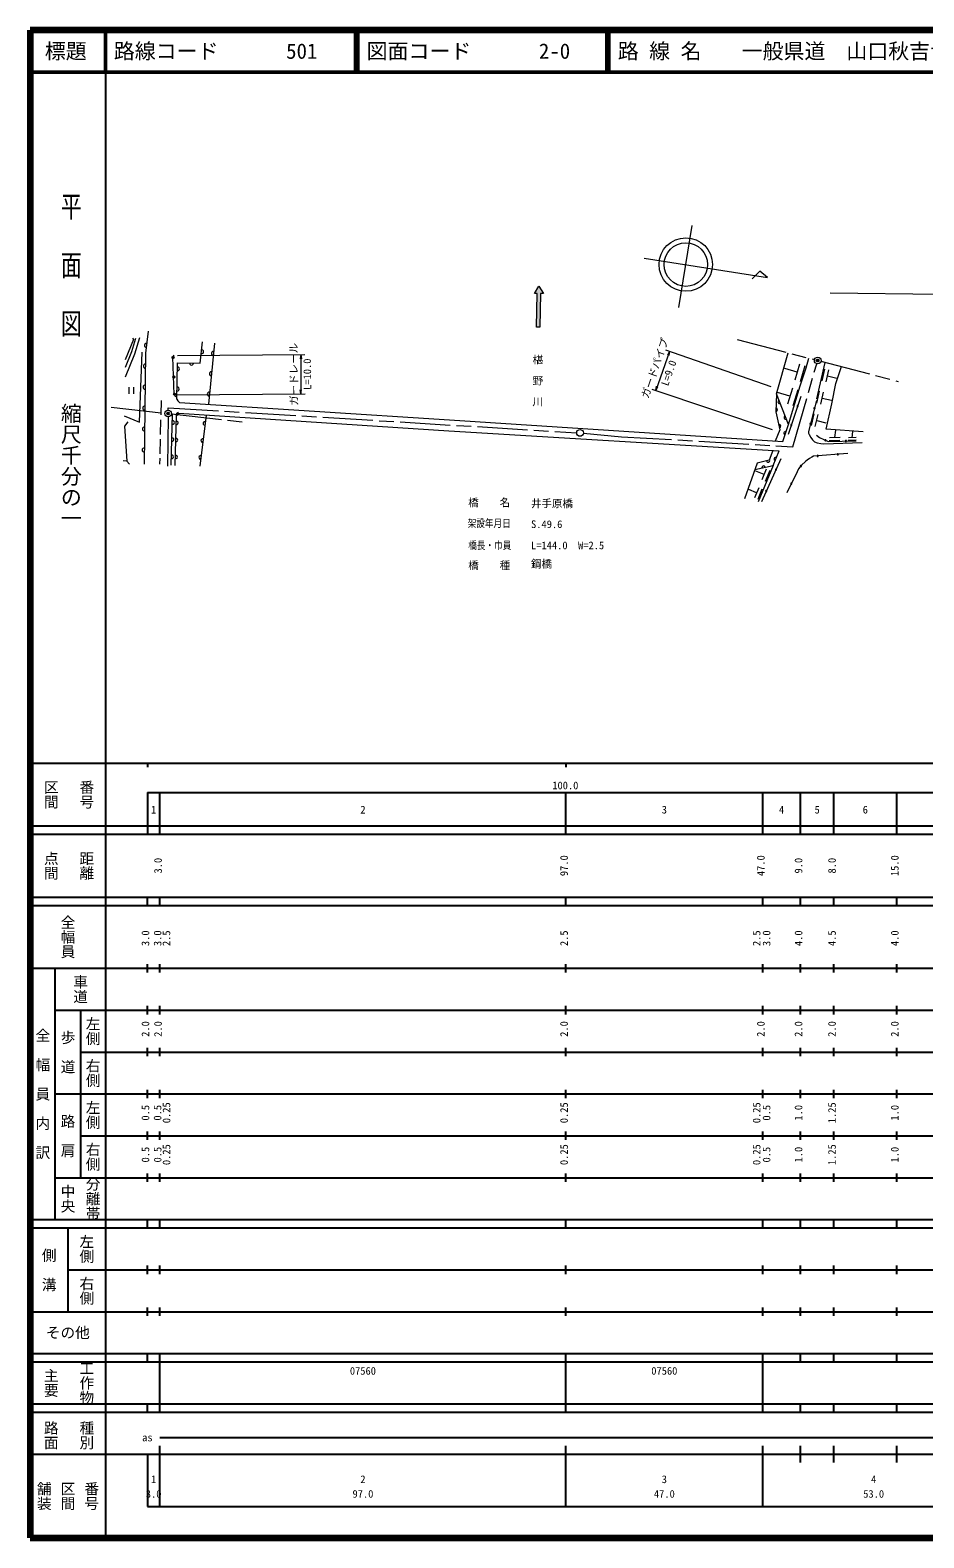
# Model space of a CAD drawing. Units: millimetres, scale not verified. Extents: x 40000 to 680000, y 20000 to 380000.
# Drawn here: x 40000 to 253488, y 20000 to 380000 of the extents above; entities that cross this region are included whole.
import ezdxf
from ezdxf.enums import TextEntityAlignment as Align

# ---------------------------------------------------------------- set-up
doc = ezdxf.new("R2010")
doc.units = ezdxf.units.MM
doc.header["$LTSCALE"] = 1000
doc.header["$PDMODE"] = 32
doc.header["$PDSIZE"] = 500
doc.linetypes.add('CHAIN', pattern=[18.5, 12, -1.5, 3.5, -1.5])
for name, color, linetype, lineweight in [('M-BGD', 7, 'Continuous', 13), ('M-BMK', 2, 'CHAIN', 13), ('M-BMK-SRVR', 3, 'Continuous', 13), ('M-STR-HTXT', 7, 'Continuous', 13), ('M-STR-STR1', 1, 'Continuous', 13), ('M-TTL', 2, 'Continuous', 140), ('M-TTL-BAND', 7, 'Continuous', 25), ('M-TTL-LINE', 7, 'Continuous', 50)]:
    doc.layers.add(name, color=color, linetype=linetype, lineweight=lineweight)
for name, color, linetype in [('M-BGD-HTXT', 7, 'Continuous'), ('M-OTRS', 6, 'Continuous'), ('M-TTL-TXT', 7, 'Continuous')]:
    doc.layers.add(name, color=color, linetype=linetype)
doc.styles.add('@ＭＳ ゴシック', font='')
doc.styles.add('ＭＳ ゴシック', font='')
doc.styles.get('@ＭＳ ゴシック').set_extended_font_data('@MS Gothic')
doc.styles.get('ＭＳ ゴシック').set_extended_font_data('MS Gothic')

# ---------------------------------------------------------------- blocks, each defined once
blk = doc.blocks.new('ﾌﾟﾛｯﾄﾏｰｸ-C5')
at = {"color": 7, "linetype": 'Continuous', "lineweight": 13}
for p, q in [((-9.98, 0.67), (-0.67, 9.98)), ((-9.97, -0.74), (0.74, 9.97)), ((-9.8, -1.98), (1.98, 9.8)), ((-9.72, 2.34), (-2.34, 9.72)), ((-9.51, -3.1), (3.1, 9.51)), ((-9.11, -4.12), (4.12, 9.11)), ((-8.88, 4.6), (-4.6, 8.88)), ((-8.63, -5.05), (5.05, 8.63)), ((-8.07, -5.91), (5.91, 8.07)), ((-7.44, -6.69), (6.69, 7.44)), ((-6.73, -7.4), (7.4, 6.73)), ((-5.96, -8.03), (8.03, 5.96)), ((-5.11, -8.6), (8.6, 5.11)), ((-4.18, -9.09), (9.09, 4.18)), ((-3.16, -9.49), (9.49, 3.16)), ((-2.05, -9.79), (9.79, 2.05)), ((-0.82, -9.97), (9.97, 0.82)), ((0.58, -9.98), (9.98, -0.58)), ((2.23, -9.75), (9.75, -2.23)), ((4.42, -8.97), (8.97, -4.42))]:
    blk.add_line(p, q, dxfattribs=at)
blk.add_circle((0, 0), 10, dxfattribs=at)
at = {"color": 7}
blk.add_point((0, 0), dxfattribs=at)

msp = doc.modelspace()

# ---------------------------------------------------------------- hatches: boundary and pattern name
at = {"layer": 'M-BGD'}
msp.add_hatch(color=256, dxfattribs=at).paths.add_polyline_path([(160509, 317135), (161483, 318895), (162602, 317107), (161931, 317112), (161738, 309099), (160942, 309110), (161140, 317123)])

# ---------------------------------------------------------------- linework, layer by layer
for p, q in [((231142, 317308), (257456, 316968)), ((64686, 306172), (62688, 301282)), ((64282, 303259), (65218, 306449)), ((64452, 306449), (64686, 306172)), ((66132, 306512), (64963, 302622)), ((68183, 308156), (67588, 302841)), ((160942, 309114), (160946, 309110)), ((64963, 302622), (62730, 297115)), ((62751, 299560), (64282, 303259)), ((66132, 286372), (66791, 303111)), ((67588, 302841), (67200, 276333)), ((74312, 302410), (73986, 301886)), ((80630, 300486), (81188, 305591)), ((84033, 305255), (82577, 290679)), ((218252, 293159), (221071, 302962)), ((73986, 301886), (74319, 293020)), ((75040, 291915), (75201, 300571)), ((75201, 300571), (80630, 300486)), ((223231, 298319), (220246, 299225)), ((223814, 300240), (222647, 296398)), ((225093, 299851), (223926, 296010)), ((223975, 295044), (225389, 299360)), ((225389, 299360), (225980, 301690)), ((227901, 291984), (229936, 300665)), ((229171, 296237), (229841, 299086)), ((230120, 296013), (230791, 298862)), ((232489, 295590), (233785, 299668)), ((230456, 297438), (232675, 296915)), ((231483, 290743), (232489, 295590)), ((63544, 294748), (63544, 293148)), ((64744, 293148), (64744, 294748)), ((74319, 293020), (74787, 292439)), ((218252, 293159), (218103, 288855)), ((221164, 285878), (218252, 293159)), ((221495, 292589), (218519, 293492)), ((222076, 294504), (220913, 290674)), ((224104, 292560), (221074, 283438)), ((221164, 285878), (223975, 295044)), ((223351, 294117), (222188, 290287)), ((227910, 290951), (228578, 293789)), ((228856, 290728), (229524, 293566)), ((229190, 292147), (231402, 291627)), ((71285, 291558), (71205, 288132)), ((73688, 276111), (74015, 288351)), ((74613, 276049), (74944, 288245)), ((82050, 288107), (80558, 275921)), ((218103, 288855), (219123, 284581)), ((227829, 291534), (225916, 284164)), ((226618, 285584), (227284, 288412)), ((227561, 285362), (228227, 288190)), ((230191, 284765), (231483, 290743)), ((62475, 287946), (66132, 286372)), ((63305, 286479), (62539, 285459)), ((62539, 285459), (63071, 277060)), ((71176, 286920), (71094, 283454)), ((219123, 284581), (217991, 281885)), ((219792, 281767), (221164, 285878)), ((227894, 286776), (230098, 286257)), ((238958, 284055), (230191, 284765)), ((232211, 282709), (232436, 284456)), ((71068, 282344), (70985, 278827)), ((225916, 284164), (225968, 283790)), ((225968, 283790), (226067, 283436)), ((226067, 283436), (226464, 282713)), ((226464, 282713), (226847, 282188)), ((226847, 282188), (227343, 281735)), ((227343, 281735), (228023, 281479)), ((227874, 283285), (228533, 282711)), ((228023, 281479), (228860, 281309)), ((228533, 282711), (230596, 281754)), ((228860, 281309), (229611, 281238)), ((229611, 281238), (238725, 281565)), ((230596, 281754), (237336, 281967)), ((233390, 281986), (230839, 281935)), ((233487, 282735), (230935, 282684)), ((237279, 282075), (235399, 282038)), ((237337, 282699), (235457, 282663)), ((236397, 282681), (236533, 284156)), ((70961, 277786), (70927, 276361)), ((216553, 277344), (213676, 276574)), ((219340, 277666), (214684, 267397)), ((217427, 279609), (216553, 277344)), ((217473, 276023), (218941, 279516)), ((225607, 277317), (225245, 277002)), ((226136, 277689), (225607, 277317)), ((226748, 278048), (226136, 277689)), ((227157, 278255), (226748, 278048)), ((235343, 278914), (227157, 278255)), ((63071, 277060), (62242, 277145)), ((63071, 277060), (63751, 276359)), ((213676, 276574), (210647, 268122)), ((213149, 275103), (217473, 276023)), ((215303, 273898), (213351, 274719)), ((217473, 276023), (213916, 267403)), ((215844, 275185), (214761, 272611)), ((216681, 274832), (215597, 272259)), ((223237, 274575), (220780, 269539)), ((223577, 275275), (223237, 274575)), ((224258, 276097), (223577, 275275)), ((225245, 277002), (224258, 276097)), ((213519, 269512), (211684, 270285)), ((214028, 270722), (213009, 268302)), ((214814, 270391), (213795, 267971))]:
    msp.add_line(p, q, dxfattribs=at)
msp.add_lwpolyline([(161140, 317123), (160509, 317135), (161483, 318895), (162602, 317107), (161931, 317112), (161738, 309099), (160942, 309110)], close=True, dxfattribs=at)
for centre, radius, start, end in [((67802, 304748), 500, 83.6095, 263.6095), ((80946, 303200), 481, 261.48758, 86.03289), ((83779, 302827), 488, 82.93849, 265.65508), ((67543, 299760), 500, 89.16136, 269.16136), ((75193, 299122), 481, 266.66024, 91.20556), ((78557, 300500), 481, 176.82983, 1.37515), ((67470, 294761), 500, 89.16136, 269.16136), ((83293, 297968), 488, 82.93849, 265.65508), ((75104, 294317), 481, 266.66024, 91.20556), ((82808, 293109), 488, 82.93849, 265.65508), ((67396, 289761), 500, 89.16136, 269.16136), ((218120, 289349), 400, 268.00849, 88.00849), ((219028, 291221), 400, 111.79913, 291.79913), ((223346, 290279), 150, 0, 180), ((223346, 290279), 150, 180, 0), ((227351, 289692), 150, 0, 180), ((227351, 289692), 150, 180, 0), ((67323, 284762), 500, 89.16136, 269.16136), ((74044, 286308), 417, 256.91767, 100.02157), ((74973, 286210), 415, 256.69786, 100.19735), ((81719, 286086), 418, 71.62135, 274.42254), ((218917, 285445), 400, 283.43103, 103.43103), ((220513, 287507), 400, 111.79913, 291.79913), ((221831, 285719), 150, 0, 180), ((221831, 285719), 150, 180, 0), ((226394, 286006), 150, 0, 180), ((226394, 286006), 150, 180, 0), ((73935, 282228), 417, 256.91767, 100.02157), ((74863, 282145), 415, 256.69786, 100.19735), ((81222, 282024), 418, 71.62135, 274.42254), ((220453, 283747), 400, 71.54398, 251.54398), ((229983, 282038), 150, 0, 180), ((229983, 282038), 150, 180, 0), ((234864, 281889), 150, 0, 180), ((234864, 281889), 150, 180, 0), ((67250, 279762), 500, 89.16136, 269.16136), ((73826, 278149), 417, 256.91767, 100.02157), ((74753, 278079), 415, 256.69786, 100.19735), ((80725, 277962), 418, 71.62135, 274.42254), ((216282, 277237), 387, 190.05036, 35.2662), ((218125, 277575), 400, 67.20906, 247.20906), ((228130, 278334), 150, 0, 180), ((228130, 278334), 150, 180, 0), ((232939, 278721), 150, 0, 180), ((232939, 278721), 150, 180, 0), ((215208, 275541), 400, 12.01007, 192.01007), ((218176, 275099), 150, 0, 180), ((218176, 275099), 150, 180, 0), ((224122, 275933), 150, 0, 180), ((224122, 275933), 150, 180, 0), ((215848, 269964), 150, 0, 180), ((221838, 271707), 150, 0, 180), ((221838, 271707), 150, 180, 0), ((215848, 269964), 150, 180, 0)]:
    msp.add_arc(centre, radius, start, end, dxfattribs=at)
at = {"layer": 'M-BMK'}
for p, q in [((208870, 306124), (227354, 301334)), ((222228, 280535), (227908, 300364)), ((228903, 300933), (247387, 296143)), ((59359, 290011), (72158, 288561)), ((72975, 289271), (72990, 289828)), ((72990, 289828), (170554, 283877)), ((73748, 288381), (91558, 286363)), ((72945, 287671), (72824, 275911)), ((172150, 283756), (181227, 282931)), ((181227, 282931), (222228, 280535))]:
    msp.add_line(p, q, dxfattribs=at)
at = {"layer": 'M-BMK-SRVR'}
for p, q in [((194950, 313742), (198147, 333380)), ((186678, 325580), (216165, 320960)), ((214277, 322461), (212496, 320658)), ((216165, 320960), (214277, 322461))]:
    msp.add_line(p, q, dxfattribs=at)
for centre, radius in [((196619, 324027), 6388), ((196628, 324030), 5211), ((228129, 301133), 800), ((72953, 288471), 800), ((171353, 283828), 800)]:
    msp.add_circle(centre, radius, dxfattribs=at)
at = {"layer": 'M-OTRS'}
for p in [(228129, 301133), (72953, 288471)]:
    msp.add_point(p, dxfattribs=at)
at = {"layer": 'M-STR-HTXT'}
for p, q in [((75173, 302301), (105628, 302528)), ((104628, 302520), (104469, 301519)), ((104628, 302520), (104698, 293148)), ((104628, 302520), (104802, 301522)), ((192721, 303305), (189469, 293968)), ((191776, 303633), (216969, 294904)), ((192721, 303305), (192235, 302416)), ((192721, 303305), (192550, 302306)), ((75059, 292927), (105698, 293156)), ((104698, 293148), (104524, 294147)), ((104698, 293148), (104857, 294150)), ((188521, 294286), (217255, 284647)), ((189469, 293968), (189641, 294967)), ((189469, 293968), (189955, 294858))]:
    msp.add_line(p, q, dxfattribs=at)
at = {"layer": 'M-STR-STR1'}
for p, q in [((75040, 291915), (75299, 291493)), ((75299, 291493), (75681, 291124)), ((75514, 288529), (140000, 284366)), ((75681, 291124), (140168, 286961)), ((140168, 286961), (219792, 281767)), ((140000, 284366), (218941, 279516))]:
    msp.add_line(p, q, dxfattribs=at)
at = {"layer": 'M-STR-STR1', "lineweight": 50}
msp.add_line((74944, 288245), (75514, 288529), dxfattribs=at)
at = {"layer": 'M-TTL'}
for p, q in [((40000, 380000), (40000, 20000)), ((680000, 380000), (40000, 380000)), ((40000, 20000), (680000, 20000))]:
    msp.add_line(p, q, dxfattribs=at)
at = {"layer": 'M-TTL-BAND'}
for p, q in [((58000, 370000), (58000, 20000)), ((40000, 205000), (579000, 205000)), ((68000, 205000), (68000, 204000)), ((168000, 205000), (168000, 204000)), ((68000, 198000), (579000, 198000)), ((68000, 198000), (68000, 188000)), ((71000, 188000), (71000, 198000)), ((168000, 188000), (168000, 198000)), ((215000, 188000), (215000, 198000)), ((224000, 188000), (224000, 198000)), ((232000, 188000), (232000, 198000)), ((247000, 188000), (247000, 198000)), ((40000, 190000), (579000, 190000)), ((40000, 188000), (579000, 188000)), ((40000, 173000), (579000, 173000)), ((68000, 171000), (68000, 173000)), ((71000, 171000), (71000, 173000)), ((168000, 171000), (168000, 173000)), ((215000, 171000), (215000, 173000)), ((224000, 171000), (224000, 173000)), ((232000, 171000), (232000, 173000)), ((247000, 171000), (247000, 173000)), ((40000, 171000), (579000, 171000)), ((40000, 156000), (579000, 156000)), ((46000, 96000), (46000, 156000)), ((68000, 155000), (68000, 157000)), ((71000, 155000), (71000, 157000)), ((168000, 155000), (168000, 157000)), ((215000, 155000), (215000, 157000)), ((224000, 155000), (224000, 157000)), ((232000, 155000), (232000, 157000)), ((247000, 155000), (247000, 157000)), ((46000, 146000), (579000, 146000)), ((52000, 146000), (52000, 106000)), ((68000, 145000), (68000, 147000)), ((71000, 145000), (71000, 147000)), ((168000, 145000), (168000, 147000)), ((215000, 145000), (215000, 147000)), ((224000, 145000), (224000, 147000)), ((232000, 145000), (232000, 147000)), ((247000, 145000), (247000, 147000)), ((68000, 135000), (68000, 137000)), ((71000, 135000), (71000, 137000)), ((168000, 135000), (168000, 137000)), ((215000, 135000), (215000, 137000)), ((224000, 135000), (224000, 137000)), ((232000, 135000), (232000, 137000)), ((247000, 135000), (247000, 137000)), ((52000, 136000), (579000, 136000)), ((46000, 126000), (579000, 126000)), ((68000, 125000), (68000, 127000)), ((71000, 125000), (71000, 127000)), ((168000, 125000), (168000, 127000)), ((215000, 125000), (215000, 127000)), ((224000, 125000), (224000, 127000)), ((232000, 125000), (232000, 127000)), ((247000, 125000), (247000, 127000)), ((52000, 116000), (579000, 116000)), ((68000, 115000), (68000, 117000)), ((71000, 115000), (71000, 117000)), ((168000, 115000), (168000, 117000)), ((215000, 115000), (215000, 117000)), ((224000, 115000), (224000, 117000)), ((232000, 115000), (232000, 117000)), ((247000, 115000), (247000, 117000)), ((46000, 106000), (579000, 106000)), ((68000, 105000), (68000, 107000)), ((71000, 105000), (71000, 107000)), ((168000, 105000), (168000, 107000)), ((215000, 105000), (215000, 107000)), ((224000, 105000), (224000, 107000)), ((232000, 105000), (232000, 107000)), ((247000, 105000), (247000, 107000)), ((40000, 96000), (579000, 96000)), ((40000, 94000), (579000, 94000)), ((49000, 94000), (49000, 74000)), ((68000, 94000), (68000, 96000)), ((71000, 94000), (71000, 96000)), ((168000, 94000), (168000, 96000)), ((215000, 94000), (215000, 96000)), ((224000, 94000), (224000, 96000)), ((232000, 94000), (232000, 96000)), ((247000, 94000), (247000, 96000)), ((49000, 84000), (579000, 84000)), ((68000, 83000), (68000, 85000)), ((71000, 83000), (71000, 85000)), ((168000, 83000), (168000, 85000)), ((215000, 83000), (215000, 85000)), ((224000, 83000), (224000, 85000)), ((232000, 83000), (232000, 85000)), ((247000, 83000), (247000, 85000)), ((40000, 74000), (579000, 74000)), ((68000, 73000), (68000, 75000)), ((71000, 73000), (71000, 75000)), ((168000, 73000), (168000, 75000)), ((215000, 73000), (215000, 75000)), ((224000, 73000), (224000, 75000)), ((232000, 73000), (232000, 75000)), ((247000, 73000), (247000, 75000)), ((40000, 64000), (579000, 64000)), ((40000, 62000), (579000, 62000)), ((68000, 62000), (68000, 64000)), ((71000, 62000), (71000, 64000)), ((71000, 52000), (71000, 62000)), ((168000, 62000), (168000, 64000)), ((168000, 52000), (168000, 62000)), ((168000, 52000), (168000, 62000)), ((215000, 62000), (215000, 64000)), ((215000, 52000), (215000, 62000)), ((224000, 62000), (224000, 64000)), ((232000, 62000), (232000, 64000)), ((247000, 62000), (247000, 64000)), ((40000, 52000), (579000, 52000)), ((68000, 50000), (68000, 52000)), ((71000, 50000), (71000, 52000)), ((168000, 50000), (168000, 52000)), ((215000, 50000), (215000, 52000)), ((224000, 50000), (224000, 52000)), ((232000, 50000), (232000, 52000)), ((247000, 50000), (247000, 52000)), ((40000, 50000), (579000, 50000)), ((71000, 44000), (565000, 44000)), ((40000, 40000), (579000, 40000)), ((68000, 40000), (68000, 27500)), ((71000, 27500), (71000, 42000)), ((168000, 27500), (168000, 42000)), ((215000, 27500), (215000, 42000)), ((224000, 38000), (224000, 42000)), ((232000, 38000), (232000, 42000)), ((247000, 38000), (247000, 42000)), ((68000, 27500), (579000, 27500))]:
    msp.add_line(p, q, dxfattribs=at)
at = {"layer": 'M-TTL-LINE'}
for p, q in [((58000, 380000), (58000, 370000)), ((117750, 380000), (117750, 370000)), ((118250, 380000), (118250, 370000)), ((177750, 380000), (177750, 370000)), ((178250, 380000), (178250, 370000)), ((40000, 370000), (680000, 370000))]:
    msp.add_line(p, q, dxfattribs=at)

# ---------------------------------------------------------------- block references
at = {"layer": 'M-BGD', "xscale": 15, "yscale": 15}
for p in [(74137, 301844), (74312, 297186), (74467, 293074)]:
    msp.add_blockref('ﾌﾟﾛｯﾄﾏｰｸ-C5', p, dxfattribs=at)

# ---------------------------------------------------------------- texts
at = {"layer": 'M-BGD-HTXT', "style": '@ＭＳ ゴシック'}
msp.add_text('椹\u3000野\u3000川', height=1833, rotation=270, dxfattribs=at).set_placement((159761, 302583), align=Align.BOTTOM_LEFT)
at = {"layer": 'M-STR-HTXT', "style": 'ＭＳ ゴシック'}
for s, rotation, p in [('ガードパイプ', 70.797, (190623, 298801)), ('ガードレール', 90.427, (104463, 297833)), ('L=10.0', 90.427, (107663, 297857)), ('L=9.0', 70.797, (193928, 297650))]:
    msp.add_text(s, height=1833, rotation=rotation, dxfattribs=at).set_placement(p, align=Align.BOTTOM_CENTER)
for s, p in [('橋\u3000\u3000名', (149655, 265729)), ('橋\u3000\u3000種', (149655, 250729)), ('鋼橋', (162155, 251103))]:
    msp.add_text(s, height=1833, dxfattribs=at).set_placement(p, align=Align.BOTTOM_CENTER)
for s, p in [('井手原橋', (159655, 266979)), ('S.49.6', (159655, 262029)), ('L=144.0\u3000W=2.5', (159655, 256979))]:
    msp.add_text(s, height=1833, dxfattribs=at).set_placement(p, align=Align.MIDDLE_LEFT)
at = {"layer": 'M-STR-HTXT', "style": 'ＭＳ ゴシック', "width": 0.8}
msp.add_text('架設年月日', height=1833, dxfattribs=at).set_placement((149655, 260779), align=Align.BOTTOM_CENTER)
msp.add_text('橋長・巾員', height=1833, dxfattribs=at).set_placement((144655, 256979), align=Align.MIDDLE_LEFT)
at = {"layer": 'M-TTL-BAND', "style": '@ＭＳ ゴシック', "width": 1.4}
msp.add_text('平  面  図', height=3666, rotation=270, dxfattribs=at).set_placement((49777, 306475), align=Align.MIDDLE_RIGHT)
at = {"layer": 'M-TTL-BAND', "style": '@ＭＳ ゴシック'}
msp.add_text('縮尺千分の一', height=3666, rotation=270, dxfattribs=at).set_placement((49777, 261030), align=Align.MIDDLE_RIGHT)
for s, p in [('区間', (45000, 197500)), ('番号', (53500, 197500)), ('点間', (45000, 180500)), ('距離', (53500, 180500)), ('全幅員', (49000, 163500)), ('車道', (52000, 151000)), ('左側', (55000, 141000)), ('全\u3000幅\u3000員\u3000内\u3000訳', (43000, 126000)), ('歩\u3000道', (49000, 136000)), ('右側', (55000, 131000)), ('左側', (55000, 121000)), ('路\u3000肩', (49000, 116000)), ('右側', (55000, 111000)), ('分離帯', (55000, 101000)), ('中央', (49000, 101000)), ('左側', (53500, 89000)), ('側\u3000溝', (44500, 84000)), ('右側', (53500, 79000)), ('工作物', (53500, 57000)), ('主要', (45000, 57000)), ('路面', (45000, 44500)), ('種別', (53500, 44500)), ('舗装', (43333, 30000)), ('区間', (49000, 30000)), ('番号', (54667, 30000))]:
    msp.add_text(s, height=2566, rotation=270, dxfattribs=at).set_placement(p, align=Align.MIDDLE_CENTER)
at = {"layer": 'M-TTL-BAND', "style": 'ＭＳ ゴシック'}
for s, p in [('100.0', (167844, 198195)), ('1', (69500, 192405)), ('2', (119500, 192405)), ('3', (191500, 192405)), ('4', (219500, 192405)), ('5', (228000, 192405)), ('6', (239500, 192405)), ('as', (68000, 42500)), ('1', (69500, 32523)), ('2', (119500, 32523)), ('3', (191500, 32523)), ('4', (241500, 32523)), ('3.0', (69500, 29033)), ('97.0', (119500, 29033)), ('47.0', (191500, 29033)), ('53.0', (241500, 29033))]:
    msp.add_text(s, height=1833, dxfattribs=at).set_placement(p, align=Align.BOTTOM_CENTER)
for s, p in [('3.0', (72000, 180500)), ('97.0', (169000, 180500)), ('47.0', (216000, 180500)), ('9.0', (225000, 180500)), ('8.0', (233000, 180500)), ('15.0', (248000, 180500)), ('3.0', (69000, 163174)), ('3.0', (71899, 163174)), ('2.5', (74021, 163174)), ('2.5', (169000, 163174)), ('2.5', (215000, 163174)), ('3.0', (217370, 163174)), ('4.0', (225000, 163174)), ('4.5', (233000, 163174)), ('4.0', (248000, 163174)), ('2.0', (69000, 141500)), ('2.0', (72000, 141500)), ('2.0', (169000, 141500)), ('2.0', (216000, 141500)), ('2.0', (225000, 141500)), ('2.0', (233000, 141500)), ('2.0', (248000, 141500)), ('0.5', (69000, 121500)), ('0.5', (71888, 121500)), ('0.25', (74027, 121500)), ('0.25', (169000, 121500)), ('0.25', (215000, 121500)), ('0.5', (217370, 121500)), ('1.0', (225000, 121500)), ('1.25', (233000, 121500)), ('1.0', (248000, 121500)), ('0.5', (69000, 111500)), ('0.5', (71911, 111500)), ('0.25', (74027, 111500)), ('0.25', (169000, 111500)), ('0.25', (215000, 111500)), ('0.5', (217370, 111500)), ('1.0', (225000, 111500)), ('1.25', (233000, 111500)), ('1.0', (248000, 111500))]:
    msp.add_text(s, height=1833, rotation=90, dxfattribs=at).set_placement(p, align=Align.BOTTOM_CENTER)
msp.add_text('その他', height=2566, dxfattribs=at).set_placement((49000, 69000), align=Align.MIDDLE_CENTER)
for p in [(116375, 58405), (188375, 58405)]:
    msp.add_text('07560', height=1833, dxfattribs=at).set_placement(p, align=Align.BOTTOM_LEFT)
at = {"layer": 'M-TTL-TXT', "style": 'ＭＳ ゴシック'}
msp.add_text('標題', height=3666, dxfattribs=at).set_placement((48500, 375000), align=Align.MIDDLE_CENTER)
for s, p in [('路線コード', (60000, 375000)), ('501', (101142, 375000)), ('図面コード', (120380, 375000)), ('2-0', (161521, 375000)), ('路 線 名', (180380, 375000)), ('一般県道\u3000山口秋吉台公園自転車道線', (209969, 375000))]:
    msp.add_text(s, height=3666, dxfattribs=at).set_placement(p, align=Align.MIDDLE_LEFT)

doc.saveas('drawing.dxf')
